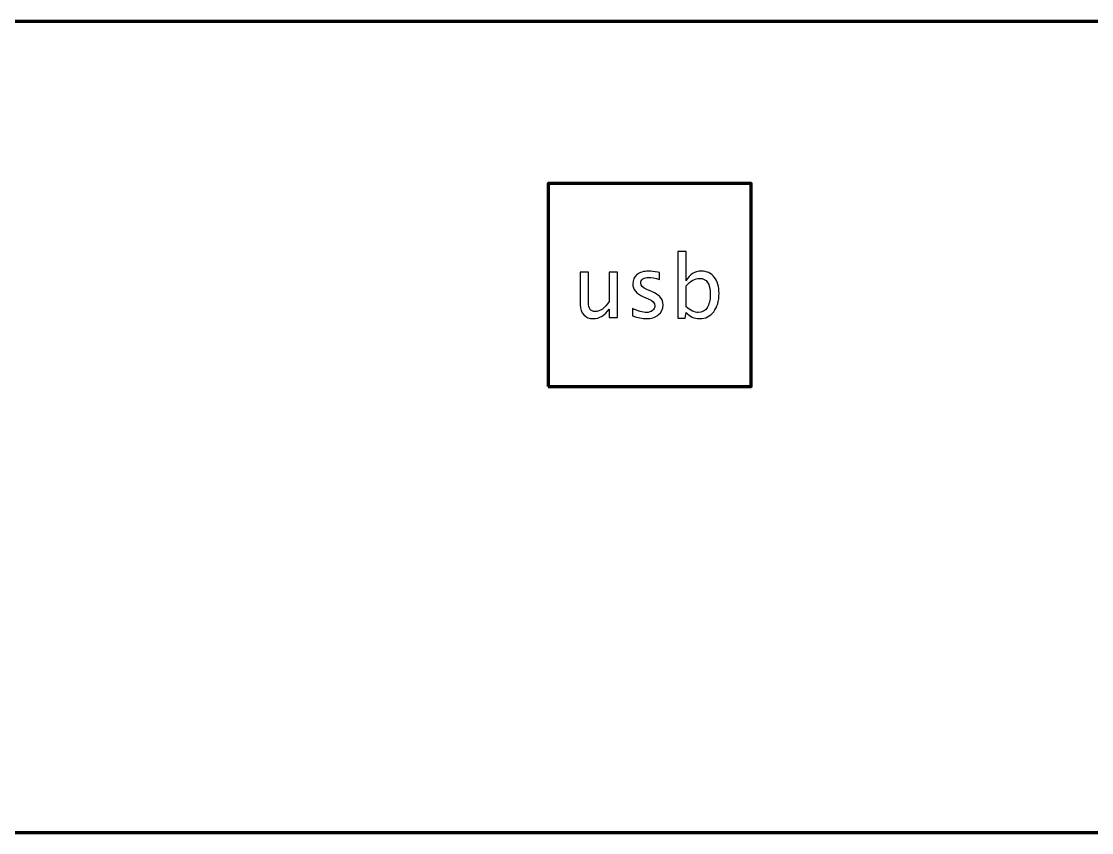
# Model space of a CAD drawing. Header units: centimetres. Extents: x -42 to 42, y -79 to 44.
# Drawn here: x -13.27 to -8, y -17 to -13 of the extents above; entities that cross this region are included whole.
import ezdxf

# ---------------------------------------------------------------- set-up
doc = ezdxf.new("R2010")
doc.units = ezdxf.units.CM
doc.header["$MEASUREMENT"] = 0
doc.layers.add('Layer 1', color=7, linetype='Continuous')

msp = doc.modelspace()

# ---------------------------------------------------------------- linework, layer by layer
at = {"layer": 'Layer 1', "color": 30, "lineweight": 106}
msp.add_lwpolyline([(-18.37401, -17.00001), (16.62599, -17.00001), (16.62599, -13.00001), (-18.37401, -13.00001), (-18.37401, -17.00001)], close=True, dxfattribs=at)
at = {"layer": 'Layer 1', "color": 5, "lineweight": 106}
for points in [[(-18.374, -17), (16.626, -17), (16.626, -13), (-18.374, -13), (-18.374, -17)], [(-10.67401, -14.8), (-9.67401, -14.8), (-9.67401, -13.8), (-10.67401, -13.8), (-10.67401, -14.8)]]:
    msp.add_lwpolyline(points, close=True, dxfattribs=at)
at = {"layer": 'Layer 1'}
for points, knots in [([(-10.03484, -14.4632), (-10.03484, -14.4632), (-10.03484, -14.13427), (-10.03484, -14.13427), (-10.03484, -14.13427), (-10.03484, -14.13427), (-9.9942, -14.13427), (-9.9942, -14.13427), (-9.9942, -14.13427), (-9.9942, -14.13427), (-9.9942, -14.2787), (-9.9942, -14.2787), (-9.9942, -14.2787), (-9.97755, -14.2473), (-9.9525, -14.23164), (-9.91913, -14.23164), (-9.91913, -14.23164), (-9.89211, -14.23164), (-9.87087, -14.24145), (-9.85535, -14.26113), (-9.85535, -14.26113), (-9.83983, -14.28082), (-9.83207, -14.3077), (-9.83207, -14.34177), (-9.83207, -14.34177), (-9.83207, -14.37889), (-9.84088, -14.40887), (-9.85845, -14.43159), (-9.85845, -14.43159), (-9.87602, -14.45438), (-9.89916, -14.46574), (-9.92781, -14.46574), (-9.92781, -14.46574), (-9.95441, -14.46574), (-9.97656, -14.45558), (-9.9942, -14.43519), (-9.9942, -14.43519), (-9.9942, -14.43519), (-9.99914, -14.4632), (-9.99914, -14.4632), (-9.99914, -14.4632), (-9.99914, -14.4632), (-10.03484, -14.4632), (-10.03484, -14.4632)], [0, 0, 0, 0, 0.0833333, 0.0833333, 0.0833333, 0.0833333, 0.1666667, 0.1666667, 0.1666667, 0.1666667, 0.25, 0.25, 0.25, 0.25, 0.3333333, 0.3333333, 0.3333333, 0.3333333, 0.4166667, 0.4166667, 0.4166667, 0.4166667, 0.5, 0.5, 0.5, 0.5, 0.5833333, 0.5833333, 0.5833333, 0.5833333, 0.6666667, 0.6666667, 0.6666667, 0.6666667, 0.75, 0.75, 0.75, 0.75, 0.8333333, 0.8333333, 0.8333333, 0.8333333, 1, 1, 1, 1]), ([(-10.37287, -14.46066), (-10.37287, -14.46066), (-10.37287, -14.41847), (-10.37287, -14.41847), (-10.37287, -14.41847), (-10.39454, -14.45001), (-10.42085, -14.46574), (-10.45176, -14.46574), (-10.45176, -14.46574), (-10.47137, -14.46574), (-10.48696, -14.4596), (-10.49853, -14.44725), (-10.49853, -14.44725), (-10.51017, -14.43491), (-10.51596, -14.41833), (-10.51596, -14.39737), (-10.51596, -14.39737), (-10.51596, -14.39737), (-10.51596, -14.2363), (-10.51596, -14.2363), (-10.51596, -14.2363), (-10.51596, -14.2363), (-10.47532, -14.2363), (-10.47532, -14.2363), (-10.47532, -14.2363), (-10.47532, -14.2363), (-10.47532, -14.38411), (-10.47532, -14.38411), (-10.47532, -14.38411), (-10.47532, -14.40097), (-10.47285, -14.41289), (-10.46798, -14.41995), (-10.46798, -14.41995), (-10.46304, -14.42708), (-10.45486, -14.4306), (-10.44336, -14.4306), (-10.44336, -14.4306), (-10.41852, -14.4306), (-10.39496, -14.41431), (-10.37287, -14.38164), (-10.37287, -14.38164), (-10.37287, -14.38164), (-10.37287, -14.2363), (-10.37287, -14.2363), (-10.37287, -14.2363), (-10.37287, -14.2363), (-10.33224, -14.2363), (-10.33224, -14.2363), (-10.33224, -14.2363), (-10.33224, -14.2363), (-10.33224, -14.46066), (-10.33224, -14.46066), (-10.33224, -14.46066), (-10.33224, -14.46066), (-10.37287, -14.46066), (-10.37287, -14.46066)], [0, 0, 0, 0, 0.0666667, 0.0666667, 0.0666667, 0.0666667, 0.1333333, 0.1333333, 0.1333333, 0.1333333, 0.2, 0.2, 0.2, 0.2, 0.2666667, 0.2666667, 0.2666667, 0.2666667, 0.3333333, 0.3333333, 0.3333333, 0.3333333, 0.4, 0.4, 0.4, 0.4, 0.4666667, 0.4666667, 0.4666667, 0.4666667, 0.5333333, 0.5333333, 0.5333333, 0.5333333, 0.6, 0.6, 0.6, 0.6, 0.6666667, 0.6666667, 0.6666667, 0.6666667, 0.7333333, 0.7333333, 0.7333333, 0.7333333, 0.8, 0.8, 0.8, 0.8, 0.8666667, 0.8666667, 0.8666667, 0.8666667, 1, 1, 1, 1]), ([(-10.25871, -14.45262), (-10.25871, -14.45262), (-10.25871, -14.41536), (-10.25871, -14.41536), (-10.25871, -14.41536), (-10.23211, -14.42863), (-10.20904, -14.43526), (-10.18936, -14.43526), (-10.18936, -14.43526), (-10.17765, -14.43526), (-10.16791, -14.43209), (-10.16022, -14.42574), (-10.16022, -14.42574), (-10.15253, -14.41946), (-10.14865, -14.41155), (-10.14865, -14.40203), (-10.14865, -14.40203), (-10.14865, -14.38813), (-10.15944, -14.37663), (-10.18103, -14.36753), (-10.18103, -14.36753), (-10.18103, -14.36753), (-10.20481, -14.35744), (-10.20481, -14.35744), (-10.20481, -14.35744), (-10.23988, -14.3429), (-10.25744, -14.32188), (-10.25744, -14.29457), (-10.25744, -14.29457), (-10.25744, -14.27503), (-10.25053, -14.25965), (-10.2367, -14.24843), (-10.2367, -14.24843), (-10.22287, -14.23721), (-10.20389, -14.23164), (-10.17983, -14.23164), (-10.17983, -14.23164), (-10.16734, -14.23164), (-10.15182, -14.23333), (-10.13341, -14.23679), (-10.13341, -14.23679), (-10.13341, -14.23679), (-10.12494, -14.23841), (-10.12494, -14.23841), (-10.12494, -14.23841), (-10.12494, -14.23841), (-10.12494, -14.27228), (-10.12494, -14.27228), (-10.12494, -14.27228), (-10.14759, -14.2655), (-10.16565, -14.26212), (-10.17913, -14.26212), (-10.17913, -14.26212), (-10.19098, -14.26212), (-10.20036, -14.26473), (-10.20749, -14.26988), (-10.20749, -14.26988), (-10.21455, -14.27503), (-10.21807, -14.28194), (-10.21807, -14.29062), (-10.21807, -14.29062), (-10.21807, -14.30283), (-10.2082, -14.3132), (-10.18837, -14.3216), (-10.18837, -14.3216), (-10.18837, -14.3216), (-10.16883, -14.32985), (-10.16883, -14.32985), (-10.16883, -14.32985), (-10.14667, -14.33916), (-10.13101, -14.34904), (-10.12184, -14.35941), (-10.12184, -14.35941), (-10.11259, -14.36979), (-10.10801, -14.38277), (-10.10801, -14.39829), (-10.10801, -14.39829), (-10.10801, -14.41797), (-10.11577, -14.43413), (-10.13136, -14.44676), (-10.13136, -14.44676), (-10.14688, -14.45939), (-10.16678, -14.46574), (-10.19098, -14.46574), (-10.19098, -14.46574), (-10.20961, -14.46574), (-10.23211, -14.46137), (-10.25871, -14.45262)], [0, 0, 0, 0, 0.0434783, 0.0434783, 0.0434783, 0.0434783, 0.0869565, 0.0869565, 0.0869565, 0.0869565, 0.1304348, 0.1304348, 0.1304348, 0.1304348, 0.173913, 0.173913, 0.173913, 0.173913, 0.2173913, 0.2173913, 0.2173913, 0.2173913, 0.2608696, 0.2608696, 0.2608696, 0.2608696, 0.3043478, 0.3043478, 0.3043478, 0.3043478, 0.3478261, 0.3478261, 0.3478261, 0.3478261, 0.3913043, 0.3913043, 0.3913043, 0.3913043, 0.4347826, 0.4347826, 0.4347826, 0.4347826, 0.4782609, 0.4782609, 0.4782609, 0.4782609, 0.5217391, 0.5217391, 0.5217391, 0.5217391, 0.5652174, 0.5652174, 0.5652174, 0.5652174, 0.6086957, 0.6086957, 0.6086957, 0.6086957, 0.6521739, 0.6521739, 0.6521739, 0.6521739, 0.6956522, 0.6956522, 0.6956522, 0.6956522, 0.7391304, 0.7391304, 0.7391304, 0.7391304, 0.7826087, 0.7826087, 0.7826087, 0.7826087, 0.826087, 0.826087, 0.826087, 0.826087, 0.8695652, 0.8695652, 0.8695652, 0.8695652, 0.9130435, 0.9130435, 0.9130435, 0.9130435, 1, 1, 1, 1]), ([(-9.9942, -14.40718), (-9.97325, -14.42588), (-9.95328, -14.43526), (-9.9343, -14.43526), (-9.9343, -14.43526), (-9.9156, -14.43526), (-9.90114, -14.42743), (-9.89098, -14.41184), (-9.89098, -14.41184), (-9.88075, -14.39624), (-9.87567, -14.3743), (-9.87567, -14.34594), (-9.87567, -14.34594), (-9.87567, -14.29344), (-9.89302, -14.2672), (-9.92774, -14.2672), (-9.92774, -14.2672), (-9.95046, -14.2672), (-9.97261, -14.27947), (-9.9942, -14.3041), (-9.9942, -14.3041), (-9.9942, -14.3041), (-9.9942, -14.40718), (-9.9942, -14.40718)], [0, 0, 0, 0, 0.1428571, 0.1428571, 0.1428571, 0.1428571, 0.2857143, 0.2857143, 0.2857143, 0.2857143, 0.4285714, 0.4285714, 0.4285714, 0.4285714, 0.5714286, 0.5714286, 0.5714286, 0.5714286, 0.7142857, 0.7142857, 0.7142857, 0.7142857, 1, 1, 1, 1])]:
    msp.add_open_spline(points, degree=3, knots=knots, dxfattribs=at)
at = {"layer": 'Layer 1', "color": 3, "lineweight": 9}
for points, knots in [([(-10.03484, -14.4632), (-10.03484, -14.4632), (-10.03484, -14.13427), (-10.03484, -14.13427), (-10.03484, -14.13427), (-10.03484, -14.13427), (-9.9942, -14.13427), (-9.9942, -14.13427), (-9.9942, -14.13427), (-9.9942, -14.13427), (-9.9942, -14.2787), (-9.9942, -14.2787), (-9.9942, -14.2787), (-9.97755, -14.2473), (-9.9525, -14.23164), (-9.91913, -14.23164), (-9.91913, -14.23164), (-9.89211, -14.23164), (-9.87087, -14.24145), (-9.85535, -14.26113), (-9.85535, -14.26113), (-9.83983, -14.28082), (-9.83207, -14.3077), (-9.83207, -14.34177), (-9.83207, -14.34177), (-9.83207, -14.37889), (-9.84088, -14.40887), (-9.85845, -14.43159), (-9.85845, -14.43159), (-9.87602, -14.45438), (-9.89916, -14.46574), (-9.92781, -14.46574), (-9.92781, -14.46574), (-9.95441, -14.46574), (-9.97656, -14.45558), (-9.9942, -14.43519), (-9.9942, -14.43519), (-9.9942, -14.43519), (-9.99914, -14.4632), (-9.99914, -14.4632), (-9.99914, -14.4632), (-9.99914, -14.4632), (-10.03484, -14.4632), (-10.03484, -14.4632)], [0, 0, 0, 0, 0.0833333, 0.0833333, 0.0833333, 0.0833333, 0.1666667, 0.1666667, 0.1666667, 0.1666667, 0.25, 0.25, 0.25, 0.25, 0.3333333, 0.3333333, 0.3333333, 0.3333333, 0.4166667, 0.4166667, 0.4166667, 0.4166667, 0.5, 0.5, 0.5, 0.5, 0.5833333, 0.5833333, 0.5833333, 0.5833333, 0.6666667, 0.6666667, 0.6666667, 0.6666667, 0.75, 0.75, 0.75, 0.75, 0.8333333, 0.8333333, 0.8333333, 0.8333333, 1, 1, 1, 1]), ([(-10.37287, -14.46066), (-10.37287, -14.46066), (-10.37287, -14.41847), (-10.37287, -14.41847), (-10.37287, -14.41847), (-10.39454, -14.45001), (-10.42085, -14.46574), (-10.45176, -14.46574), (-10.45176, -14.46574), (-10.47137, -14.46574), (-10.48696, -14.4596), (-10.49853, -14.44725), (-10.49853, -14.44725), (-10.51017, -14.43491), (-10.51596, -14.41833), (-10.51596, -14.39737), (-10.51596, -14.39737), (-10.51596, -14.39737), (-10.51596, -14.2363), (-10.51596, -14.2363), (-10.51596, -14.2363), (-10.51596, -14.2363), (-10.47532, -14.2363), (-10.47532, -14.2363), (-10.47532, -14.2363), (-10.47532, -14.2363), (-10.47532, -14.38411), (-10.47532, -14.38411), (-10.47532, -14.38411), (-10.47532, -14.40097), (-10.47285, -14.41289), (-10.46798, -14.41995), (-10.46798, -14.41995), (-10.46304, -14.42708), (-10.45486, -14.4306), (-10.44336, -14.4306), (-10.44336, -14.4306), (-10.41852, -14.4306), (-10.39496, -14.41431), (-10.37287, -14.38164), (-10.37287, -14.38164), (-10.37287, -14.38164), (-10.37287, -14.2363), (-10.37287, -14.2363), (-10.37287, -14.2363), (-10.37287, -14.2363), (-10.33224, -14.2363), (-10.33224, -14.2363), (-10.33224, -14.2363), (-10.33224, -14.2363), (-10.33224, -14.46066), (-10.33224, -14.46066), (-10.33224, -14.46066), (-10.33224, -14.46066), (-10.37287, -14.46066), (-10.37287, -14.46066)], [0, 0, 0, 0, 0.0666667, 0.0666667, 0.0666667, 0.0666667, 0.1333333, 0.1333333, 0.1333333, 0.1333333, 0.2, 0.2, 0.2, 0.2, 0.2666667, 0.2666667, 0.2666667, 0.2666667, 0.3333333, 0.3333333, 0.3333333, 0.3333333, 0.4, 0.4, 0.4, 0.4, 0.4666667, 0.4666667, 0.4666667, 0.4666667, 0.5333333, 0.5333333, 0.5333333, 0.5333333, 0.6, 0.6, 0.6, 0.6, 0.6666667, 0.6666667, 0.6666667, 0.6666667, 0.7333333, 0.7333333, 0.7333333, 0.7333333, 0.8, 0.8, 0.8, 0.8, 0.8666667, 0.8666667, 0.8666667, 0.8666667, 1, 1, 1, 1]), ([(-10.25871, -14.45262), (-10.25871, -14.45262), (-10.25871, -14.41536), (-10.25871, -14.41536), (-10.25871, -14.41536), (-10.23211, -14.42863), (-10.20904, -14.43526), (-10.18936, -14.43526), (-10.18936, -14.43526), (-10.17765, -14.43526), (-10.16791, -14.43209), (-10.16022, -14.42574), (-10.16022, -14.42574), (-10.15253, -14.41946), (-10.14865, -14.41155), (-10.14865, -14.40203), (-10.14865, -14.40203), (-10.14865, -14.38813), (-10.15944, -14.37663), (-10.18103, -14.36753), (-10.18103, -14.36753), (-10.18103, -14.36753), (-10.20481, -14.35744), (-10.20481, -14.35744), (-10.20481, -14.35744), (-10.23988, -14.3429), (-10.25744, -14.32188), (-10.25744, -14.29457), (-10.25744, -14.29457), (-10.25744, -14.27503), (-10.25053, -14.25965), (-10.2367, -14.24843), (-10.2367, -14.24843), (-10.22287, -14.23721), (-10.20389, -14.23164), (-10.17983, -14.23164), (-10.17983, -14.23164), (-10.16734, -14.23164), (-10.15182, -14.23333), (-10.13341, -14.23679), (-10.13341, -14.23679), (-10.13341, -14.23679), (-10.12494, -14.23841), (-10.12494, -14.23841), (-10.12494, -14.23841), (-10.12494, -14.23841), (-10.12494, -14.27228), (-10.12494, -14.27228), (-10.12494, -14.27228), (-10.14759, -14.2655), (-10.16565, -14.26212), (-10.17913, -14.26212), (-10.17913, -14.26212), (-10.19098, -14.26212), (-10.20036, -14.26473), (-10.20749, -14.26988), (-10.20749, -14.26988), (-10.21455, -14.27503), (-10.21807, -14.28194), (-10.21807, -14.29062), (-10.21807, -14.29062), (-10.21807, -14.30283), (-10.2082, -14.3132), (-10.18837, -14.3216), (-10.18837, -14.3216), (-10.18837, -14.3216), (-10.16883, -14.32985), (-10.16883, -14.32985), (-10.16883, -14.32985), (-10.14667, -14.33916), (-10.13101, -14.34904), (-10.12184, -14.35941), (-10.12184, -14.35941), (-10.11259, -14.36979), (-10.10801, -14.38277), (-10.10801, -14.39829), (-10.10801, -14.39829), (-10.10801, -14.41797), (-10.11577, -14.43413), (-10.13136, -14.44676), (-10.13136, -14.44676), (-10.14688, -14.45939), (-10.16678, -14.46574), (-10.19098, -14.46574), (-10.19098, -14.46574), (-10.20961, -14.46574), (-10.23211, -14.46137), (-10.25871, -14.45262)], [0, 0, 0, 0, 0.0434783, 0.0434783, 0.0434783, 0.0434783, 0.0869565, 0.0869565, 0.0869565, 0.0869565, 0.1304348, 0.1304348, 0.1304348, 0.1304348, 0.173913, 0.173913, 0.173913, 0.173913, 0.2173913, 0.2173913, 0.2173913, 0.2173913, 0.2608696, 0.2608696, 0.2608696, 0.2608696, 0.3043478, 0.3043478, 0.3043478, 0.3043478, 0.3478261, 0.3478261, 0.3478261, 0.3478261, 0.3913043, 0.3913043, 0.3913043, 0.3913043, 0.4347826, 0.4347826, 0.4347826, 0.4347826, 0.4782609, 0.4782609, 0.4782609, 0.4782609, 0.5217391, 0.5217391, 0.5217391, 0.5217391, 0.5652174, 0.5652174, 0.5652174, 0.5652174, 0.6086957, 0.6086957, 0.6086957, 0.6086957, 0.6521739, 0.6521739, 0.6521739, 0.6521739, 0.6956522, 0.6956522, 0.6956522, 0.6956522, 0.7391304, 0.7391304, 0.7391304, 0.7391304, 0.7826087, 0.7826087, 0.7826087, 0.7826087, 0.826087, 0.826087, 0.826087, 0.826087, 0.8695652, 0.8695652, 0.8695652, 0.8695652, 0.9130435, 0.9130435, 0.9130435, 0.9130435, 1, 1, 1, 1]), ([(-9.9942, -14.40718), (-9.97325, -14.42588), (-9.95328, -14.43526), (-9.9343, -14.43526), (-9.9343, -14.43526), (-9.9156, -14.43526), (-9.90114, -14.42743), (-9.89098, -14.41184), (-9.89098, -14.41184), (-9.88075, -14.39624), (-9.87567, -14.3743), (-9.87567, -14.34594), (-9.87567, -14.34594), (-9.87567, -14.29344), (-9.89302, -14.2672), (-9.92774, -14.2672), (-9.92774, -14.2672), (-9.95046, -14.2672), (-9.97261, -14.27947), (-9.9942, -14.3041), (-9.9942, -14.3041), (-9.9942, -14.3041), (-9.9942, -14.40718), (-9.9942, -14.40718)], [0, 0, 0, 0, 0.1428571, 0.1428571, 0.1428571, 0.1428571, 0.2857143, 0.2857143, 0.2857143, 0.2857143, 0.4285714, 0.4285714, 0.4285714, 0.4285714, 0.5714286, 0.5714286, 0.5714286, 0.5714286, 0.7142857, 0.7142857, 0.7142857, 0.7142857, 1, 1, 1, 1])]:
    msp.add_open_spline(points, degree=3, knots=knots, dxfattribs=at)

doc.saveas('drawing.dxf')
